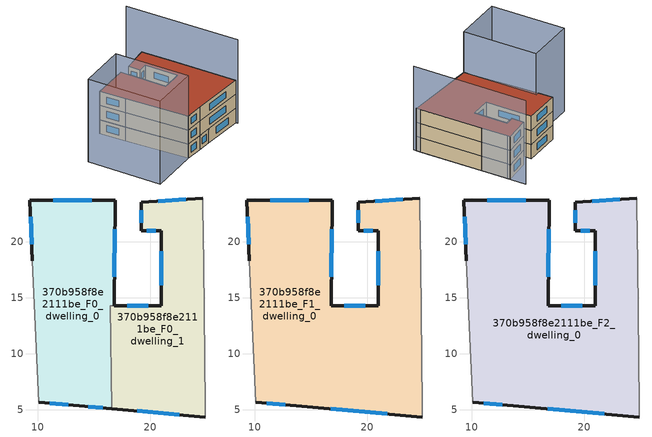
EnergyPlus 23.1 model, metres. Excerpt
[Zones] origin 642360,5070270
370b958f8e2111be_F0_dwelling_0
 floor ground (EU_floor_Construction): 16.58,5.12 16.47,14.28 16.8,14.28 16.9,23.69 9.3,23.69 9.49,18.29 10.09,5.67 13.69,5.37 z0
 wall outside (EU_wall_Construction): 16.58,5.12 13.69,5.37 10.09,5.67 / 9.49,18.29 9.3,23.69 16.9,23.69 16.8,14.28 z0:3
 wall adiabatic (EU_wall_Construction): 10.09,5.67 9.49,18.29 z0:3
 wall to 370b958f8e2111be_F0_dwelling_1 (EU_wall_Construction): 16.8,14.28 16.47,14.28 16.58,5.12 z0:3
 window (EU_Window_Construction): 16.87,21.1 16.83,16.87 / 15.79,5.19 14.49,5.3 / 12.7,5.46 11.08,5.59 / 9.44,19.77 9.35,22.2 / 11.39,23.69 14.81,23.69 z0.83:2.17
370b958f8e2111be_F0_dwelling_1
 floor ground (EU_floor_Construction): 24.9,4.37 24.9,5.37 24.81,17.98 24.71,23.18 24.71,23.88 19.2,23.49 19.2,20.98 21,20.98 21,14.28 16.47,14.28 16.58,5.12 z0
 wall outside (EU_wall_Construction): 24.9,4.37 16.58,5.12 / 16.8,14.28 21,14.28 21,20.98 19.2,20.98 19.2,23.49 24.71,23.88 z0:3
 wall adiabatic (EU_wall_Construction): 24.71,23.88 24.71,23.18 24.81,17.98 24.9,5.37 24.9,4.37 z0:3
 window (EU_Window_Construction): 19.2,21.67 19.2,22.8 / 20.72,23.59 23.19,23.77 / 22.61,4.58 18.87,4.91 / 21,16.12 21,19.14 / 20.51,20.98 19.7,20.98 / 17.95,14.28 19.84,14.28 z0.83:2.17
370b958f8e2111be_F1_dwelling_0
 floor to 370b958f8e2111be_F0_dwelling_0 (EU_floor_Construction): 16.58,5.12 16.47,14.28 16.8,14.28 16.9,23.69 9.29,23.69 9.49,18.29 10.09,5.67 13.69,5.37 z3
 floor to 370b958f8e2111be_F0_dwelling_1 (EU_floor_Construction): 24.9,4.37 24.9,5.37 24.8,17.98 24.71,23.18 24.71,23.88 19.2,23.49 19.2,20.98 21,20.98 21,14.28 16.47,14.28 16.58,5.12 z3
 wall outside (EU_wall_Construction): 24.9,4.37 13.69,5.37 10.09,5.67 / 9.49,18.29 9.3,23.69 16.9,23.69 16.8,14.28 21,14.28 21,20.98 19.2,20.98 19.2,23.49 24.71,23.88 z3:6
 wall adiabatic (EU_wall_Construction): 24.71,23.88 24.71,23.18 24.81,17.98 24.9,5.37 24.9,4.37 / 10.09,5.67 9.49,18.29 z3:6
 window (EU_Window_Construction): 11.39,23.69 14.81,23.69 / 16.87,21.1 16.83,16.87 / 17.95,14.28 19.84,14.28 / 21,16.12 21,19.14 / 20.51,20.98 19.7,20.98 / 19.2,21.67 19.2,22.8 / 20.72,23.59 23.19,23.77 / 21.82,4.65 16.78,5.1 / 12.7,5.46 11.08,5.59 / 9.44,19.77 9.35,22.2 z3.83:5.17
370b958f8e2111be_F2_dwelling_0
 floor to 370b958f8e2111be_F1_dwelling_0 (EU_floor_Construction): 24.9,4.37 24.9,5.37 24.8,17.98 24.71,23.18 24.71,23.88 19.2,23.49 19.2,20.98 21,20.98 21,14.28 16.8,14.28 16.9,23.69 9.29,23.69 9.49,18.29 10.09,5.67 13.69,5.37 z6
 wall outside (EU_wall_Construction): 24.9,4.37 13.69,5.37 10.09,5.67 / 9.49,18.29 9.3,23.69 16.9,23.69 16.8,14.28 21,14.28 21,20.98 19.2,20.98 19.2,23.49 24.71,23.88 z6:9
 wall adiabatic (EU_wall_Construction): 24.71,23.88 24.71,23.18 24.81,17.98 24.9,5.37 24.9,4.37 / 10.09,5.67 9.49,18.29 z6:9
 window (EU_Window_Construction): 11.39,23.69 14.81,23.69 / 16.87,21.1 16.83,16.87 / 17.95,14.28 19.84,14.28 / 21,16.12 21,19.14 / 20.51,20.98 19.7,20.98 / 19.2,21.67 19.2,22.8 / 20.72,23.59 23.19,23.77 / 21.82,4.65 16.78,5.1 / 12.7,5.46 11.08,5.59 / 9.44,19.77 9.35,22.2 z6.83:8.17
 roof outside (EU_roof_Construction): 24.71,23.88 24.71,23.18 24.81,17.98 24.9,5.37 24.9,4.37 13.69,5.37 10.09,5.67 9.49,18.29 9.3,23.69 16.9,23.69 16.8,14.28 21,14.28 21,20.98 19.2,20.98 19.2,23.49 z9
shading: 0.09,5.61 -0.01,20.63 / -0.01,20.63 9.99,20.7 / 9.99,20.7 10.09,5.67 / 10.09,5.67 0.09,5.61 z0:17.6; 24.91,3.93 24.74,27.07 z0:17.7
[Building]
EU S2 Campaign: North Axis=0; Terrain=City; Solar Distribution=FullExterior
[Site:Location]
Lyon-Bron: Latitude=45.75; Longitude=5; Time Zone=1; Elevation=198
[SizingPeriod:WeatherFileDays]
AnnualSizingPeriod: Begin Month=1; Begin Day of Month=1; End Month=12; End Day of Month=31; Day of Week for Start Day=Monday; Use Weather File Daylight Saving Period=No; Use Weather File Rain and Snow Indicators=No
[MATERIAL]
EU_InternalMass_Material: Roughness=MediumRough; Thickness=0.1; Conductivity=1; Density=1800; Specific Heat=900; Thermal Absorptance=0.9; Solar Absorptance=0.7; Visible Absorptance=0.7
[MATERIAL:NOMASS] Roughness=MediumRough; Thermal Absorptance=0.9; Solar Absorptance=0.7; Visible Absorptance=0.7
Name | Thermal Resistance
EU_wall_NoMass | 0.87146
EU_roof_NoMass | 0.842276
EU_floor_NoMass | 0.496999
[WINDOWMATERIAL:SIMPLEGLAZINGSYSTEM]
EU_Window_SimpleGlazing: UFactor=2.2525; Solar Heat Gain Coefficient=0.76; Visible Transmittance=0.76
[CONSTRUCTION]
EU_wall_Construction: EU_wall_NoMass
EU_roof_Construction: EU_roof_NoMass
EU_floor_Construction: EU_floor_NoMass
EU_InternalMass_Construction: EU_InternalMass_Material
EU_Window_Construction: EU_Window_SimpleGlazing
[ZONE] Type=1; Multiplier=1; Ceiling Height=autocalculate; Floor Area=autocalculate; Part of Total Floor Area=Yes
Name | Volume
370b958f8e2111be_F0_dwelling_0 | 384.713
370b958f8e2111be_F1_dwelling_0; 370b958f8e2111be_F2_dwelling_0 | 744.475
370b958f8e2111be_F0_dwelling_1 | 359.764
[INTERNALMASS] Construction=EU_InternalMass_Construction
Name | Zone or ZoneList | Surface Area
370b958f8e2111be_F0_dwelling_0_EU_InternalMass | 370b958f8e2111be_F0_dwelling_0 | 128.237
370b958f8e2111be_F0_dwelling_1_EU_InternalMass | 370b958f8e2111be_F0_dwelling_1 | 119.922
370b958f8e2111be_F1_dwelling_0_EU_InternalMass | 370b958f8e2111be_F1_dwelling_0 | 248.158
370b958f8e2111be_F2_dwelling_0_EU_InternalMass | 370b958f8e2111be_F2_dwelling_0 | 248.158
[OTHEREQUIPMENT] Fuel Type=Electricity; Design Level Calculation Method=Watts/Area; Power per Zone Floor Area=1; Fraction Latent=0; Fraction Radiant=0; Fraction Lost=0; Carbon Dioxide Generation Rate=0; EndUse Subcategory=EU_Step8_InternalGains
Name | Zone or ZoneList or Space or SpaceList | Schedule
EU_Step8_InternalGain_370b958f8e2111be_F0_dwelling_0_f000 | 370b958f8e2111be_F0_dwelling_0 | EU_Step8_GainSchedule_370b958f8e2111be_F0_dwelling_0_f000
EU_Step8_InternalGain_370b958f8e2111be_F0_dwelling_1_f000 | 370b958f8e2111be_F0_dwelling_1 | EU_Step8_GainSchedule_370b958f8e2111be_F0_dwelling_1_f000
EU_Step8_InternalGain_370b958f8e2111be_F1_dwelling_0_f000 | 370b958f8e2111be_F1_dwelling_0 | EU_Step8_GainSchedule_370b958f8e2111be_F1_dwelling_0_f000
EU_Step8_InternalGain_370b958f8e2111be_F2_dwelling_0_f000 | 370b958f8e2111be_F2_dwelling_0 | EU_Step8_GainSchedule_370b958f8e2111be_F2_dwelling_0_f000
[ZONEVENTILATION:DESIGNFLOWRATE] Schedule=EU_AlwaysOn; Design Flow Rate Calculation Method=AirChanges/Hour; Air Changes per Hour=0.425; Ventilation Type=Natural; Fan Pressure Rise=0; Fan Total Efficiency=1; Constant Term Coefficient=1; Temperature Term Coefficient=0; Velocity Term Coefficient=0; Velocity Squared Term Coefficient=0; Minimum Indoor Temperature=-100; Maximum Indoor Temperature=100; Delta Temperature=-100; Minimum Outdoor Temperature=-100; Maximum Outdoor Temperature=100; Maximum Wind Speed=40
Name | Zone or ZoneList or Space or SpaceList
EU_ConstantAir_370b958f8e2111be_F0_dwelling_0 | 370b958f8e2111be_F0_dwelling_0
EU_ConstantAir_370b958f8e2111be_F0_dwelling_1 | 370b958f8e2111be_F0_dwelling_1
EU_ConstantAir_370b958f8e2111be_F1_dwelling_0 | 370b958f8e2111be_F1_dwelling_0
EU_ConstantAir_370b958f8e2111be_F2_dwelling_0 | 370b958f8e2111be_F2_dwelling_0
[HVACTEMPLATE:THERMOSTAT] Constant Heating Setpoint=20; Constant Cooling Setpoint=50
EU_HeatOnly_370b958f8e2111be_F0_dwelling_0; EU_HeatOnly_370b958f8e2111be_F0_dwelling_1; EU_HeatOnly_370b958f8e2111be_F1_dwelling_0; EU_HeatOnly_370b958f8e2111be_F2_dwelling_0
[HVACTEMPLATE:ZONE:IDEALLOADSAIRSYSTEM] System Availability Schedule=EU_AlwaysOn; Maximum Heating Supply Air Temperature=50; Minimum Cooling Supply Air Temperature=13; Maximum Heating Supply Air Humidity Ratio=0.0156; Minimum Cooling Supply Air Humidity Ratio=0.0077; Heating Limit=NoLimit; Cooling Limit=NoLimit; Heating Availability Schedule=EU_AlwaysOn; Cooling Availability Schedule=EU_CoolingOff; Dehumidification Control Type=ConstantSensibleHeatRatio; Cooling Sensible Heat Ratio=0.7; Dehumidification Setpoint=60; Humidification Control Type=None; Humidification Setpoint=30; Outdoor Air Method=None; Outdoor Air Flow Rate per Person=0.00944; Outdoor Air Flow Rate per Zone Floor Area=0; Outdoor Air Flow Rate per Zone=0; Demand Controlled Ventilation Type=None; Outdoor Air Economizer Type=NoEconomizer; Heat Recovery Type=None; Sensible Heat Recovery Effectiveness=0.7; Latent Heat Recovery Effectiveness=0.65
Name | Template Thermostat
370b958f8e2111be_F0_dwelling_0 | EU_HeatOnly_370b958f8e2111be_F0_dwelling_0
370b958f8e2111be_F0_dwelling_1 | EU_HeatOnly_370b958f8e2111be_F0_dwelling_1
370b958f8e2111be_F1_dwelling_0 | EU_HeatOnly_370b958f8e2111be_F1_dwelling_0
370b958f8e2111be_F2_dwelling_0 | EU_HeatOnly_370b958f8e2111be_F2_dwelling_0
[SIZING:ZONE] Zone Cooling Design Supply Air Temperature Input Method=SupplyAirTemperature; Zone Cooling Design Supply Air Temperature=13; Zone Heating Design Supply Air Temperature Input Method=SupplyAirTemperature; Zone Heating Design Supply Air Temperature=50; Zone Cooling Design Supply Air Humidity Ratio=0.008; Zone Heating Design Supply Air Humidity Ratio=0.008; Cooling Design Air Flow Method=DesignDay; Cooling Design Air Flow Rate=0; Cooling Minimum Air Flow per Zone Floor Area=0.000762; Cooling Minimum Air Flow=0; Cooling Minimum Air Flow Fraction=0.2; Heating Design Air Flow Method=DesignDay; Heating Design Air Flow Rate=0; Heating Maximum Air Flow per Zone Floor Area=0.002032; Heating Maximum Air Flow=0.141576; Heating Maximum Air Flow Fraction=0.3; Account for Dedicated Outdoor Air System=No; Dedicated Outdoor Air System Control Strategy=NeutralSupplyAir; Dedicated Outdoor Air Low Setpoint Temperature for Design=autosize; Dedicated Outdoor Air High Setpoint Temperature for Design=autosize; Zone Load Sizing Method=Sensible Load Only No Latent Load; Zone Latent Cooling Design Supply Air Humidity Ratio Input Method=HumidityRatioDifference; Zone Cooling Design Supply Air Humidity Ratio Difference=0.005; Zone Latent Heating Design Supply Air Humidity Ratio Input Method=HumidityRatioDifference; Zone Humidification Design Supply Air Humidity Ratio Difference=0.005
370b958f8e2111be_F0_dwelling_0; 370b958f8e2111be_F0_dwelling_1; 370b958f8e2111be_F1_dwelling_0; 370b958f8e2111be_F2_dwelling_0
[SCHEDULE:CONSTANT]
Name | Hourly Value
EU_AlwaysOn | 1
EU_CoolingOff | 0
[SCHEDULE:FILE] Column Number=1; Rows to Skip at Top=0; Number of Hours of Data=8760; Column Separator=Comma; Interpolate to Timestep=No; Minutes per Item=60; Adjust Schedule for Daylight Savings=Yes
Name | File
EU_Step8_GainSchedule_370b958f8e2111be_F0_dwelling_0_f000 | ../../schedules/370b958f8e2111be/370b958f8e2111be_F0_dwelling_0_f000_gain.csv
EU_Step8_GainSchedule_370b958f8e2111be_F0_dwelling_1_f000 | ../../schedules/370b958f8e2111be/370b958f8e2111be_F0_dwelling_1_f000_gain.csv
EU_Step8_GainSchedule_370b958f8e2111be_F1_dwelling_0_f000 | ../../schedules/370b958f8e2111be/370b958f8e2111be_F1_dwelling_0_f000_gain.csv
EU_Step8_GainSchedule_370b958f8e2111be_F2_dwelling_0_f000 | ../../schedules/370b958f8e2111be/370b958f8e2111be_F2_dwelling_0_f000_gain.csv
